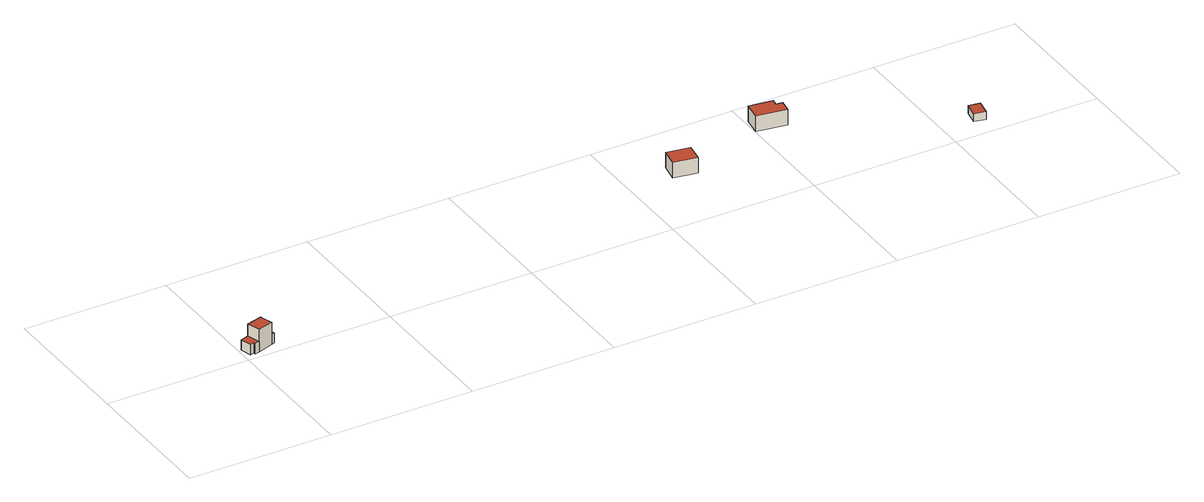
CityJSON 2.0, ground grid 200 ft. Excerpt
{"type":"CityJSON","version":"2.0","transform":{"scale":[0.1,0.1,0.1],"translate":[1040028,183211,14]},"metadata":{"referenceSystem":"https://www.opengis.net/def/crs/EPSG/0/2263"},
"CityObjects":{
"building1":{"type":"Building","attributes":{"name":"Bldg_4210006791","BIN":"4262265"},"geometry":[{"type":"MultiSurface","lod":"2","boundaries":[[[0,1,2,3,4,5,6,7,8,9,10]],[[11,12,13,14,15,16]],[[17,18,19,20,21]],[[22,23,24,25]],[[23,21,20,24]],[[16,19,18,11]],[[23,22,10,9]],[[17,21,9,8]],[[18,17,8,7]],[[12,11,7,6]],[[13,12,6,5]],[[14,13,5,4]],[[15,14,4,3]],[[16,15,3,2]],[[20,19,2,1]],[[25,24,1,0]],[[22,25,0,10]]],"semantics":{"surfaces":[{"type":"GroundSurface"},{"type":"RoofSurface","BIN":"4262265"},{"type":"WallSurface"}],"values":[0,1,1,1,2,2,2,2,2,2,2,2,2,2,2,2,2]}}]},
"building2":{"type":"Building","attributes":{"name":"Bldg_4210015407","BIN":"4262353"},"geometry":[{"type":"MultiSurface","lod":"2","boundaries":[[[26,27,28,29]],[[30,31,32,33]],[[30,33,29,28]],[[31,30,28,27]],[[32,31,27,26]],[[33,32,26,29]]],"semantics":{"surfaces":[{"type":"GroundSurface"},{"type":"RoofSurface","BIN":"4262353"},{"type":"WallSurface"}],"values":[0,1,2,2,2,2]}}]},
"building3":{"type":"Building","attributes":{"name":"Bldg_4210000517","BIN":"4262361"},"geometry":[{"type":"MultiSurface","lod":"2","boundaries":[[[34,35,36,37,38,39]],[[40,41,42,43,44,45]],[[44,43,39,38]],[[45,44,38,37]],[[40,45,37,36]],[[41,40,36,35]],[[42,41,35,34]],[[43,42,34,39]]],"semantics":{"surfaces":[{"type":"GroundSurface"},{"type":"RoofSurface","BIN":"4262361"},{"type":"WallSurface"}],"values":[0,1,2,2,2,2,2,2]}}]},
"building4":{"type":"Building","attributes":{"name":"Bldg_4511004917","BIN":"4585736"},"geometry":[{"type":"MultiSurface","lod":"2","boundaries":[[[46,47,48,49]],[[50,51,52,53]],[[46,49,53,52]],[[47,46,52,51]],[[48,47,51,50]],[[49,48,50,53]]],"semantics":{"surfaces":[{"type":"RoofSurface","BIN":"4585736"},{"type":"GroundSurface"},{"type":"WallSurface"}],"values":[0,1,2,2,2,2]}}]}
},
"vertices":[
[435,109,59],[392,96,59],[172,29,59],[105,9,59],[97,35,59],[49,21,59],[3,173,59],[117,208,59],[338,275,59],[341,264,59],[384,276,59],[117,208,207],[3,173,207],[49,21,207],[97,35,207],[105,9,207],[172,29,207],[338,275,376],[117,208,376],[172,29,376],[392,96,376],[341,264,376],[384,276,205],[341,264,205],[392,96,205],[435,109,205],
[6900,926,42],[6575,981,42],[6617,1230,42],[6941,1175,42],[6617,1230,262],[6575,981,262],[6900,926,262],[6941,1175,262],
[8401,1329,46],[7987,1389,46],[8024,1638,46],[8350,1591,46],[8337,1504,46],[8425,1492,46],[8024,1638,268],[7987,1389,268],[8401,1329,268],[8425,1492,268],[8337,1504,268],[8350,1591,268],
[10467,498,121],[10431,298,121],[10585,270,121],[10622,470,121],[10585,270,7],[10431,298,7],[10467,498,7],[10622,470,7]
]}
